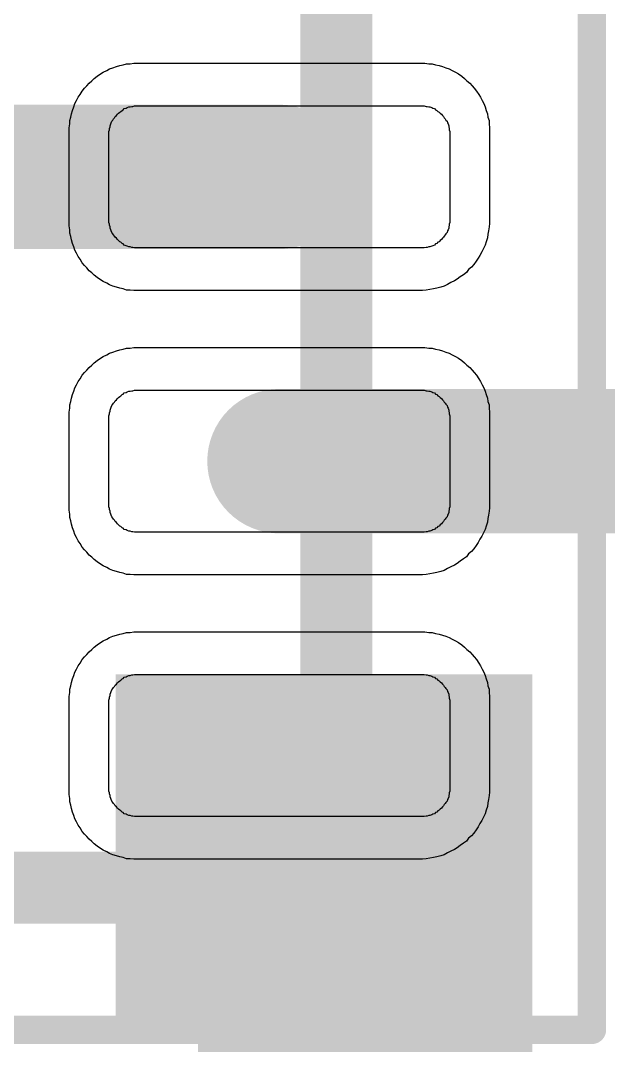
# Model space of a CAD drawing. Header units: inches. Extents: x -0.01 to 1.52, y -0.01 to 0.64.
# Drawn here: x 0.5618 to 0.6025, y 0.3129 to 0.3839 of the extents above; entities that cross this region are included whole.
import ezdxf

# ---------------------------------------------------------------- set-up
doc = ezdxf.new("R2010")
doc.units = ezdxf.units.IN
doc.header["$MEASUREMENT"] = 0
for name, color, linetype in [('Mechanical 13', 56, 'Continuous'), ('Mechanical 15', 56, 'Continuous'), ('Top Layer', 1, 'Continuous'), ('Top Paste', 8, 'Continuous'), ('Top Solder', 216, 'Continuous')]:
    doc.layers.add(name, color=color, linetype=linetype)

# ---------------------------------------------------------------- blocks, each defined once
blk = doc.blocks.new('IC_TPS63900DSKR_16')
at = {"layer": 'Top Layer'}
for points in [[(0.043307, 0.001969), (0.047244, 0.001969), (0.047244, -0.001969), (0.043307, -0.001969)], [(0.043307, -0.017716), (0.047244, -0.017716), (0.047244, -0.021653), (0.043307, -0.021653)], [(0.043307, -0.037402), (0.047244, -0.037402), (0.047244, -0.041339), (0.043307, -0.041339)]]:
    blk.add_hatch(color=1, dxfattribs=at).paths.add_polyline_path(points)
at = {"layer": 'Mechanical 13'}
for points in [[(0.049213, -0.049213, 0.005, 0.005, 0), (0.049213, 0.049213, 0.005, 0.005, 0)], [(-0.049213, -0.049213, 0.005, 0.005, 0), (0.049213, -0.049213, 0.005, 0.005, 0)]]:
    blk.add_lwpolyline(points, format="xyseb", dxfattribs=at)
blk.add_lwpolyline([(0.047963, -0.049213, 0.0025, 0.0025, 1), (0.050463, -0.049213, 0.0025, 0.0025, 1)], format="xyseb", close=True, dxfattribs=at)
blk.add_lwpolyline([(0.047963, -0.049213, 0.0025, 0.0025, 1), (0.050463, -0.049213, 0.0025, 0.0025, 1)], format="xyseb", close=True, dxfattribs=at)
at = {"layer": 'Mechanical 15'}
for points in [[(0.066929, -0.059055, 0.001969, 0.001969, 0), (0.066929, 0.059055, 0.001969, 0.001969, 0)], [(-0.066929, -0.059055, 0.001969, 0.001969, 0), (0.066929, -0.059055, 0.001969, 0.001969, 0)]]:
    blk.add_lwpolyline(points, format="xyseb", dxfattribs=at)
blk.add_lwpolyline([(0.066437, -0.059055, 0.000984, 0.000984, 1), (0.067421, -0.059055, 0.000984, 0.000984, 1)], format="xyseb", close=True, dxfattribs=at)
blk.add_lwpolyline([(0.066437, -0.059055, 0.000984, 0.000984, 1), (0.067421, -0.059055, 0.000984, 0.000984, 1)], format="xyseb", close=True, dxfattribs=at)
at = {"layer": 'Top Layer'}
for p, q in [((0.033976, 0.004252), (0.034055, 0.004331)), ((0.034055, 0.004331), (0.034134, 0.004409)), ((0.034134, 0.004409), (0.034213, 0.004488)), ((0.034213, 0.004488), (0.034291, 0.004528)), ((0.034291, 0.004528), (0.03437, 0.004606)), ((0.03437, 0.004606), (0.034449, 0.004646)), ((0.034449, 0.004646), (0.034528, 0.004724)), ((0.034528, 0.004724), (0.034646, 0.004764)), ((0.034646, 0.004764), (0.034724, 0.004803)), ((0.034724, 0.004803), (0.034842, 0.004842)), ((0.034842, 0.004842), (0.034921, 0.004842)), ((0.034921, 0.004842), (0.035039, 0.004882)), ((0.035039, 0.004882), (0.035118, 0.004882)), ((0.035118, 0.004882), (0.035236, 0.004921)), ((0.035236, 0.004921), (0.055315, 0.004921)), ((0.055315, 0.004921), (0.055433, 0.004882)), ((0.055433, 0.004882), (0.055512, 0.004882)), ((0.055512, 0.004882), (0.05563, 0.004842)), ((0.05563, 0.004842), (0.055709, 0.004842)), ((0.055709, 0.004842), (0.055827, 0.004803)), ((0.055827, 0.004803), (0.055905, 0.004764)), ((0.055905, 0.004764), (0.056024, 0.004724)), ((0.056024, 0.004724), (0.056102, 0.004646)), ((0.056102, 0.004646), (0.056181, 0.004606)), ((0.056181, 0.004606), (0.05626, 0.004528)), ((0.05626, 0.004528), (0.056339, 0.004488)), ((0.056339, 0.004488), (0.056417, 0.004409)), ((0.056417, 0.004409), (0.056496, 0.004331)), ((0.056496, 0.004331), (0.056575, 0.004252)), ((0.033543, 0.003543), (0.033583, 0.003661)), ((0.033583, 0.003661), (0.033622, 0.00374)), ((0.033622, 0.00374), (0.033661, 0.003858)), ((0.033661, 0.003858), (0.03374, 0.003937)), ((0.03374, 0.003937), (0.033779, 0.004016)), ((0.033779, 0.004016), (0.033858, 0.004095)), ((0.033858, 0.004095), (0.033898, 0.004173)), ((0.033898, 0.004173), (0.033976, 0.004252)), ((0.056575, 0.004252), (0.056654, 0.004173)), ((0.056654, 0.004173), (0.056693, 0.004095)), ((0.056693, 0.004095), (0.056772, 0.004016)), ((0.056772, 0.004016), (0.056811, 0.003937)), ((0.056811, 0.003937), (0.05689, 0.003858)), ((0.05689, 0.003858), (0.056929, 0.00374)), ((0.056929, 0.00374), (0.056968, 0.003661)), ((0.056968, 0.003661), (0.057008, 0.003543)), ((0.033465, 0.00315), (0.033504, 0.003268)), ((0.033465, 0.003071), (0.033465, 0.00315)), ((0.033465, 0.002953), (0.033465, 0.003071)), ((0.033465, -0.002953), (0.033465, 0.002953)), ((0.033504, 0.003347), (0.033543, 0.003465)), ((0.033504, 0.003268), (0.033504, 0.003347)), ((0.033543, 0.003465), (0.033543, 0.003543)), ((0.057008, 0.003543), (0.057008, 0.003465)), ((0.057008, 0.003465), (0.057047, 0.003347)), ((0.057047, 0.003347), (0.057047, 0.003268)), ((0.057047, 0.003268), (0.057087, 0.00315)), ((0.057087, 0.00315), (0.057087, 0.003071)), ((0.057087, 0.003071), (0.057087, 0.002953)), ((0.057087, 0.002953), (0.057087, -0.002953)), ((0.033465, -0.003071), (0.033465, -0.002953)), ((0.033465, -0.00315), (0.033465, -0.003071)), ((0.033504, -0.003268), (0.033465, -0.00315)), ((0.033504, -0.003347), (0.033504, -0.003268)), ((0.033543, -0.003465), (0.033504, -0.003347)), ((0.033543, -0.003543), (0.033543, -0.003465)), ((0.033583, -0.003661), (0.033543, -0.003543)), ((0.057008, -0.003543), (0.056968, -0.003661)), ((0.057047, -0.003347), (0.057008, -0.003465)), ((0.057008, -0.003465), (0.057008, -0.003543)), ((0.057087, -0.00315), (0.057047, -0.003268)), ((0.057047, -0.003268), (0.057047, -0.003347)), ((0.057087, -0.002953), (0.057087, -0.003071)), ((0.057087, -0.003071), (0.057087, -0.00315)), ((0.033622, -0.00374), (0.033583, -0.003661)), ((0.033661, -0.003858), (0.033622, -0.00374)), ((0.03374, -0.003937), (0.033661, -0.003858)), ((0.033779, -0.004016), (0.03374, -0.003937)), ((0.033858, -0.004095), (0.033779, -0.004016)), ((0.033898, -0.004173), (0.033858, -0.004095)), ((0.033976, -0.004252), (0.033898, -0.004173)), ((0.034055, -0.004331), (0.033976, -0.004252)), ((0.056575, -0.004252), (0.056496, -0.004331)), ((0.056654, -0.004173), (0.056575, -0.004252)), ((0.056693, -0.004095), (0.056654, -0.004173)), ((0.056772, -0.004016), (0.056693, -0.004095)), ((0.056811, -0.003937), (0.056772, -0.004016)), ((0.05689, -0.003858), (0.056811, -0.003937)), ((0.056929, -0.00374), (0.05689, -0.003858)), ((0.056968, -0.003661), (0.056929, -0.00374)), ((0.034134, -0.004409), (0.034055, -0.004331)), ((0.034213, -0.004488), (0.034134, -0.004409)), ((0.034291, -0.004528), (0.034213, -0.004488)), ((0.03437, -0.004606), (0.034291, -0.004528)), ((0.034449, -0.004646), (0.03437, -0.004606)), ((0.034528, -0.004724), (0.034449, -0.004646)), ((0.034646, -0.004764), (0.034528, -0.004724)), ((0.034724, -0.004803), (0.034646, -0.004764)), ((0.034842, -0.004842), (0.034724, -0.004803)), ((0.034921, -0.004842), (0.034842, -0.004842)), ((0.035039, -0.004882), (0.034921, -0.004842)), ((0.035118, -0.004882), (0.035039, -0.004882)), ((0.035236, -0.004921), (0.035118, -0.004882)), ((0.055315, -0.004921), (0.035236, -0.004921)), ((0.055433, -0.004882), (0.055315, -0.004921)), ((0.055512, -0.004882), (0.055433, -0.004882)), ((0.05563, -0.004842), (0.055512, -0.004882)), ((0.055709, -0.004842), (0.05563, -0.004842)), ((0.055827, -0.004803), (0.055709, -0.004842)), ((0.055905, -0.004764), (0.055827, -0.004803)), ((0.056024, -0.004724), (0.055905, -0.004764)), ((0.056102, -0.004646), (0.056024, -0.004724)), ((0.056181, -0.004606), (0.056102, -0.004646)), ((0.05626, -0.004528), (0.056181, -0.004606)), ((0.056339, -0.004488), (0.05626, -0.004528)), ((0.056417, -0.004409), (0.056339, -0.004488)), ((0.056496, -0.004331), (0.056417, -0.004409)), ((0.034646, -0.014921), (0.034724, -0.014882)), ((0.034724, -0.014882), (0.034842, -0.014842)), ((0.034842, -0.014842), (0.034921, -0.014842)), ((0.034921, -0.014842), (0.035039, -0.014803)), ((0.035039, -0.014803), (0.035118, -0.014803)), ((0.035118, -0.014803), (0.035236, -0.014764)), ((0.035236, -0.014764), (0.055315, -0.014764)), ((0.055315, -0.014764), (0.055433, -0.014803)), ((0.055433, -0.014803), (0.055512, -0.014803)), ((0.055512, -0.014803), (0.05563, -0.014842)), ((0.05563, -0.014842), (0.055709, -0.014842)), ((0.055709, -0.014842), (0.055827, -0.014882)), ((0.055827, -0.014882), (0.055905, -0.014921)), ((0.033779, -0.015669), (0.033858, -0.015591)), ((0.033858, -0.015591), (0.033898, -0.015512)), ((0.033898, -0.015512), (0.033976, -0.015433)), ((0.033976, -0.015433), (0.034055, -0.015354)), ((0.034055, -0.015354), (0.034134, -0.015276)), ((0.034134, -0.015276), (0.034213, -0.015197)), ((0.034213, -0.015197), (0.034291, -0.015158)), ((0.034291, -0.015158), (0.03437, -0.015079)), ((0.03437, -0.015079), (0.034449, -0.015039)), ((0.034449, -0.015039), (0.034528, -0.014961)), ((0.034528, -0.014961), (0.034646, -0.014921)), ((0.055905, -0.014921), (0.056024, -0.014961)), ((0.056024, -0.014961), (0.056102, -0.015039)), ((0.056102, -0.015039), (0.056181, -0.015079)), ((0.056181, -0.015079), (0.05626, -0.015158)), ((0.05626, -0.015158), (0.056339, -0.015197)), ((0.056339, -0.015197), (0.056417, -0.015276)), ((0.056417, -0.015276), (0.056496, -0.015354)), ((0.056496, -0.015354), (0.056575, -0.015433)), ((0.056575, -0.015433), (0.056654, -0.015512)), ((0.056654, -0.015512), (0.056693, -0.015591)), ((0.056693, -0.015591), (0.056772, -0.015669)), ((0.033504, -0.016339), (0.033543, -0.01622)), ((0.033543, -0.016142), (0.033583, -0.016024)), ((0.033543, -0.01622), (0.033543, -0.016142)), ((0.033583, -0.016024), (0.033622, -0.015945)), ((0.033622, -0.015945), (0.033661, -0.015827)), ((0.033661, -0.015827), (0.03374, -0.015748)), ((0.03374, -0.015748), (0.033779, -0.015669)), ((0.056772, -0.015669), (0.056811, -0.015748)), ((0.056811, -0.015748), (0.05689, -0.015827)), ((0.05689, -0.015827), (0.056929, -0.015945)), ((0.056929, -0.015945), (0.056968, -0.016024)), ((0.056968, -0.016024), (0.057008, -0.016142)), ((0.057008, -0.016142), (0.057008, -0.01622)), ((0.057008, -0.01622), (0.057047, -0.016339)), ((0.033465, -0.016535), (0.033504, -0.016417)), ((0.033465, -0.016614), (0.033465, -0.016535)), ((0.033465, -0.016732), (0.033465, -0.016614)), ((0.033465, -0.022638), (0.033465, -0.016732)), ((0.033504, -0.016417), (0.033504, -0.016339)), ((0.057047, -0.016339), (0.057047, -0.016417)), ((0.057047, -0.016417), (0.057087, -0.016535)), ((0.057087, -0.016535), (0.057087, -0.016614)), ((0.057087, -0.016614), (0.057087, -0.016732)), ((0.057087, -0.016732), (0.057087, -0.022638)), ((0.033465, -0.022756), (0.033465, -0.022638)), ((0.057087, -0.022638), (0.057087, -0.022756)), ((0.033465, -0.022835), (0.033465, -0.022756)), ((0.033504, -0.022953), (0.033465, -0.022835)), ((0.033504, -0.023031), (0.033504, -0.022953)), ((0.033543, -0.02315), (0.033504, -0.023031)), ((0.033543, -0.023228), (0.033543, -0.02315)), ((0.033583, -0.023346), (0.033543, -0.023228)), ((0.033622, -0.023425), (0.033583, -0.023346)), ((0.056968, -0.023346), (0.056929, -0.023425)), ((0.057008, -0.023228), (0.056968, -0.023346)), ((0.057047, -0.023031), (0.057008, -0.02315)), ((0.057008, -0.02315), (0.057008, -0.023228)), ((0.057087, -0.022835), (0.057047, -0.022953)), ((0.057047, -0.022953), (0.057047, -0.023031)), ((0.057087, -0.022756), (0.057087, -0.022835)), ((0.033661, -0.023543), (0.033622, -0.023425)), ((0.03374, -0.023622), (0.033661, -0.023543)), ((0.033779, -0.023701), (0.03374, -0.023622)), ((0.033858, -0.023779), (0.033779, -0.023701)), ((0.033898, -0.023858), (0.033858, -0.023779)), ((0.033976, -0.023937), (0.033898, -0.023858)), ((0.034055, -0.024016), (0.033976, -0.023937)), ((0.034134, -0.024095), (0.034055, -0.024016)), ((0.034213, -0.024173), (0.034134, -0.024095)), ((0.056417, -0.024095), (0.056339, -0.024173)), ((0.056496, -0.024016), (0.056417, -0.024095)), ((0.056575, -0.023937), (0.056496, -0.024016)), ((0.056654, -0.023858), (0.056575, -0.023937)), ((0.056693, -0.023779), (0.056654, -0.023858)), ((0.056772, -0.023701), (0.056693, -0.023779)), ((0.056811, -0.023622), (0.056772, -0.023701)), ((0.05689, -0.023543), (0.056811, -0.023622)), ((0.056929, -0.023425), (0.05689, -0.023543)), ((0.034291, -0.024213), (0.034213, -0.024173)), ((0.03437, -0.024291), (0.034291, -0.024213)), ((0.034449, -0.024331), (0.03437, -0.024291)), ((0.034528, -0.024409), (0.034449, -0.024331)), ((0.034646, -0.024449), (0.034528, -0.024409)), ((0.034724, -0.024488), (0.034646, -0.024449)), ((0.034842, -0.024528), (0.034724, -0.024488)), ((0.034921, -0.024528), (0.034842, -0.024528)), ((0.035039, -0.024567), (0.034921, -0.024528)), ((0.035118, -0.024567), (0.035039, -0.024567)), ((0.035236, -0.024606), (0.035118, -0.024567)), ((0.055315, -0.024606), (0.035236, -0.024606)), ((0.055433, -0.024567), (0.055315, -0.024606)), ((0.055512, -0.024567), (0.055433, -0.024567)), ((0.05563, -0.024528), (0.055512, -0.024567)), ((0.055709, -0.024528), (0.05563, -0.024528)), ((0.055827, -0.024488), (0.055709, -0.024528)), ((0.055905, -0.024449), (0.055827, -0.024488)), ((0.056024, -0.024409), (0.055905, -0.024449)), ((0.056102, -0.024331), (0.056024, -0.024409)), ((0.056181, -0.024291), (0.056102, -0.024331)), ((0.05626, -0.024213), (0.056181, -0.024291)), ((0.056339, -0.024173), (0.05626, -0.024213)), ((0.034291, -0.034842), (0.03437, -0.034764)), ((0.03437, -0.034764), (0.034449, -0.034724)), ((0.034449, -0.034724), (0.034528, -0.034646)), ((0.034528, -0.034646), (0.034646, -0.034606)), ((0.034646, -0.034606), (0.034724, -0.034567)), ((0.034724, -0.034567), (0.034842, -0.034528)), ((0.034842, -0.034528), (0.034921, -0.034528)), ((0.034921, -0.034528), (0.035039, -0.034488)), ((0.035039, -0.034488), (0.035118, -0.034488)), ((0.035118, -0.034488), (0.035236, -0.034449)), ((0.035236, -0.034449), (0.055315, -0.034449)), ((0.055315, -0.034449), (0.055433, -0.034488)), ((0.055433, -0.034488), (0.055512, -0.034488)), ((0.055512, -0.034488), (0.05563, -0.034528)), ((0.05563, -0.034528), (0.055709, -0.034528)), ((0.055709, -0.034528), (0.055827, -0.034567)), ((0.055827, -0.034567), (0.055905, -0.034606)), ((0.055905, -0.034606), (0.056024, -0.034646)), ((0.056024, -0.034646), (0.056102, -0.034724)), ((0.056102, -0.034724), (0.056181, -0.034764)), ((0.056181, -0.034764), (0.05626, -0.034842)), ((0.033661, -0.035512), (0.03374, -0.035433)), ((0.03374, -0.035433), (0.033779, -0.035354)), ((0.033779, -0.035354), (0.033858, -0.035276)), ((0.033858, -0.035276), (0.033898, -0.035197)), ((0.033898, -0.035197), (0.033976, -0.035118)), ((0.033976, -0.035118), (0.034055, -0.035039)), ((0.034055, -0.035039), (0.034134, -0.034961)), ((0.034134, -0.034961), (0.034213, -0.034882)), ((0.034213, -0.034882), (0.034291, -0.034842)), ((0.05626, -0.034842), (0.056339, -0.034882)), ((0.056339, -0.034882), (0.056417, -0.034961)), ((0.056417, -0.034961), (0.056496, -0.035039)), ((0.056496, -0.035039), (0.056575, -0.035118)), ((0.056575, -0.035118), (0.056654, -0.035197)), ((0.056654, -0.035197), (0.056693, -0.035276)), ((0.056693, -0.035276), (0.056772, -0.035354)), ((0.056772, -0.035354), (0.056811, -0.035433)), ((0.056811, -0.035433), (0.05689, -0.035512)), ((0.033465, -0.036221), (0.033504, -0.036102)), ((0.033504, -0.036024), (0.033543, -0.035905)), ((0.033504, -0.036102), (0.033504, -0.036024)), ((0.033543, -0.035827), (0.033583, -0.035709)), ((0.033543, -0.035905), (0.033543, -0.035827)), ((0.033583, -0.035709), (0.033622, -0.03563)), ((0.033622, -0.03563), (0.033661, -0.035512)), ((0.05689, -0.035512), (0.056929, -0.03563)), ((0.056929, -0.03563), (0.056968, -0.035709)), ((0.056968, -0.035709), (0.057008, -0.035827)), ((0.057008, -0.035827), (0.057008, -0.035905)), ((0.057008, -0.035905), (0.057047, -0.036024)), ((0.057047, -0.036024), (0.057047, -0.036102)), ((0.057047, -0.036102), (0.057087, -0.036221)), ((0.033465, -0.036299), (0.033465, -0.036221)), ((0.033465, -0.036417), (0.033465, -0.036299)), ((0.033465, -0.042323), (0.033465, -0.036417)), ((0.057087, -0.036221), (0.057087, -0.036299)), ((0.057087, -0.036299), (0.057087, -0.036417)), ((0.057087, -0.036417), (0.057087, -0.042323)), ((0.033465, -0.042441), (0.033465, -0.042323)), ((0.033465, -0.04252), (0.033465, -0.042441)), ((0.033504, -0.042638), (0.033465, -0.04252)), ((0.057087, -0.04252), (0.057047, -0.042638)), ((0.057087, -0.042323), (0.057087, -0.042441)), ((0.057087, -0.042441), (0.057087, -0.04252)), ((0.033504, -0.042716), (0.033504, -0.042638)), ((0.033543, -0.042835), (0.033504, -0.042716)), ((0.033543, -0.042913), (0.033543, -0.042835)), ((0.033583, -0.043032), (0.033543, -0.042913)), ((0.033622, -0.04311), (0.033583, -0.043032)), ((0.033661, -0.043228), (0.033622, -0.04311)), ((0.03374, -0.043307), (0.033661, -0.043228)), ((0.05689, -0.043228), (0.056811, -0.043307)), ((0.056929, -0.04311), (0.05689, -0.043228)), ((0.056968, -0.043032), (0.056929, -0.04311)), ((0.057008, -0.042913), (0.056968, -0.043032)), ((0.057047, -0.042716), (0.057008, -0.042835)), ((0.057008, -0.042835), (0.057008, -0.042913)), ((0.057047, -0.042638), (0.057047, -0.042716)), ((0.033779, -0.043386), (0.03374, -0.043307)), ((0.033858, -0.043465), (0.033779, -0.043386)), ((0.033898, -0.043543), (0.033858, -0.043465)), ((0.033976, -0.043622), (0.033898, -0.043543)), ((0.034055, -0.043701), (0.033976, -0.043622)), ((0.034134, -0.043779), (0.034055, -0.043701)), ((0.034213, -0.043858), (0.034134, -0.043779)), ((0.034291, -0.043898), (0.034213, -0.043858)), ((0.03437, -0.043976), (0.034291, -0.043898)), ((0.034449, -0.044016), (0.03437, -0.043976)), ((0.056181, -0.043976), (0.056102, -0.044016)), ((0.05626, -0.043898), (0.056181, -0.043976)), ((0.056339, -0.043858), (0.05626, -0.043898)), ((0.056417, -0.043779), (0.056339, -0.043858)), ((0.056496, -0.043701), (0.056417, -0.043779)), ((0.056575, -0.043622), (0.056496, -0.043701)), ((0.056654, -0.043543), (0.056575, -0.043622)), ((0.056693, -0.043465), (0.056654, -0.043543)), ((0.056772, -0.043386), (0.056693, -0.043465)), ((0.056811, -0.043307), (0.056772, -0.043386)), ((0.034528, -0.044095), (0.034449, -0.044016)), ((0.034646, -0.044134), (0.034528, -0.044095)), ((0.034724, -0.044173), (0.034646, -0.044134)), ((0.034842, -0.044213), (0.034724, -0.044173)), ((0.034921, -0.044213), (0.034842, -0.044213)), ((0.035039, -0.044252), (0.034921, -0.044213)), ((0.035118, -0.044252), (0.035039, -0.044252)), ((0.035236, -0.044291), (0.035118, -0.044252)), ((0.055315, -0.044291), (0.035236, -0.044291)), ((0.055433, -0.044252), (0.055315, -0.044291)), ((0.055512, -0.044252), (0.055433, -0.044252)), ((0.05563, -0.044213), (0.055512, -0.044252)), ((0.055709, -0.044213), (0.05563, -0.044213)), ((0.055827, -0.044173), (0.055709, -0.044213)), ((0.055905, -0.044134), (0.055827, -0.044173)), ((0.056024, -0.044095), (0.055905, -0.044134)), ((0.056102, -0.044016), (0.056024, -0.044095))]:
    blk.add_line(p, q, dxfattribs=at)
at = {"layer": 'Top Paste'}
for p, q in [((0.033976, 0.004252), (0.034055, 0.004331)), ((0.034055, 0.004331), (0.034134, 0.004409)), ((0.034134, 0.004409), (0.034213, 0.004488)), ((0.034213, 0.004488), (0.034291, 0.004528)), ((0.034291, 0.004528), (0.03437, 0.004606)), ((0.03437, 0.004606), (0.034449, 0.004646)), ((0.034449, 0.004646), (0.034528, 0.004724)), ((0.034528, 0.004724), (0.034646, 0.004764)), ((0.034646, 0.004764), (0.034724, 0.004803)), ((0.034724, 0.004803), (0.034842, 0.004842)), ((0.034842, 0.004842), (0.034921, 0.004842)), ((0.034921, 0.004842), (0.035039, 0.004882)), ((0.035039, 0.004882), (0.035118, 0.004882)), ((0.035118, 0.004882), (0.035236, 0.004921)), ((0.035236, 0.004921), (0.055315, 0.004921)), ((0.055315, 0.004921), (0.055433, 0.004882)), ((0.055433, 0.004882), (0.055512, 0.004882)), ((0.055512, 0.004882), (0.05563, 0.004842)), ((0.05563, 0.004842), (0.055709, 0.004842)), ((0.055709, 0.004842), (0.055827, 0.004803)), ((0.055827, 0.004803), (0.055905, 0.004764)), ((0.055905, 0.004764), (0.056024, 0.004724)), ((0.056024, 0.004724), (0.056102, 0.004646)), ((0.056102, 0.004646), (0.056181, 0.004606)), ((0.056181, 0.004606), (0.05626, 0.004528)), ((0.05626, 0.004528), (0.056339, 0.004488)), ((0.056339, 0.004488), (0.056417, 0.004409)), ((0.056417, 0.004409), (0.056496, 0.004331)), ((0.056496, 0.004331), (0.056575, 0.004252)), ((0.033543, 0.003543), (0.033583, 0.003661)), ((0.033583, 0.003661), (0.033622, 0.00374)), ((0.033622, 0.00374), (0.033661, 0.003858)), ((0.033661, 0.003858), (0.03374, 0.003937)), ((0.03374, 0.003937), (0.033779, 0.004016)), ((0.033779, 0.004016), (0.033858, 0.004095)), ((0.033858, 0.004095), (0.033898, 0.004173)), ((0.033898, 0.004173), (0.033976, 0.004252)), ((0.056575, 0.004252), (0.056654, 0.004173)), ((0.056654, 0.004173), (0.056693, 0.004095)), ((0.056693, 0.004095), (0.056772, 0.004016)), ((0.056772, 0.004016), (0.056811, 0.003937)), ((0.056811, 0.003937), (0.05689, 0.003858)), ((0.05689, 0.003858), (0.056929, 0.00374)), ((0.056929, 0.00374), (0.056968, 0.003661)), ((0.056968, 0.003661), (0.057008, 0.003543)), ((0.033465, 0.00315), (0.033504, 0.003268)), ((0.033465, 0.003071), (0.033465, 0.00315)), ((0.033465, 0.002953), (0.033465, 0.003071)), ((0.033465, -0.002953), (0.033465, 0.002953)), ((0.033504, 0.003347), (0.033543, 0.003465)), ((0.033504, 0.003268), (0.033504, 0.003347)), ((0.033543, 0.003465), (0.033543, 0.003543)), ((0.057008, 0.003543), (0.057008, 0.003465)), ((0.057008, 0.003465), (0.057047, 0.003347)), ((0.057047, 0.003347), (0.057047, 0.003268)), ((0.057047, 0.003268), (0.057087, 0.00315)), ((0.057087, 0.00315), (0.057087, 0.003071)), ((0.057087, 0.003071), (0.057087, 0.002953)), ((0.057087, 0.002953), (0.057087, -0.002953)), ((0.033465, -0.003071), (0.033465, -0.002953)), ((0.033465, -0.00315), (0.033465, -0.003071)), ((0.033504, -0.003268), (0.033465, -0.00315)), ((0.033504, -0.003347), (0.033504, -0.003268)), ((0.033543, -0.003465), (0.033504, -0.003347)), ((0.033543, -0.003543), (0.033543, -0.003465)), ((0.033583, -0.003661), (0.033543, -0.003543)), ((0.057008, -0.003543), (0.056968, -0.003661)), ((0.057047, -0.003347), (0.057008, -0.003465)), ((0.057008, -0.003465), (0.057008, -0.003543)), ((0.057087, -0.00315), (0.057047, -0.003268)), ((0.057047, -0.003268), (0.057047, -0.003347)), ((0.057087, -0.002953), (0.057087, -0.003071)), ((0.057087, -0.003071), (0.057087, -0.00315)), ((0.033622, -0.00374), (0.033583, -0.003661)), ((0.033661, -0.003858), (0.033622, -0.00374)), ((0.03374, -0.003937), (0.033661, -0.003858)), ((0.033779, -0.004016), (0.03374, -0.003937)), ((0.033858, -0.004095), (0.033779, -0.004016)), ((0.033898, -0.004173), (0.033858, -0.004095)), ((0.033976, -0.004252), (0.033898, -0.004173)), ((0.034055, -0.004331), (0.033976, -0.004252)), ((0.056575, -0.004252), (0.056496, -0.004331)), ((0.056654, -0.004173), (0.056575, -0.004252)), ((0.056693, -0.004095), (0.056654, -0.004173)), ((0.056772, -0.004016), (0.056693, -0.004095)), ((0.056811, -0.003937), (0.056772, -0.004016)), ((0.05689, -0.003858), (0.056811, -0.003937)), ((0.056929, -0.00374), (0.05689, -0.003858)), ((0.056968, -0.003661), (0.056929, -0.00374)), ((0.034134, -0.004409), (0.034055, -0.004331)), ((0.034213, -0.004488), (0.034134, -0.004409)), ((0.034291, -0.004528), (0.034213, -0.004488)), ((0.03437, -0.004606), (0.034291, -0.004528)), ((0.034449, -0.004646), (0.03437, -0.004606)), ((0.034528, -0.004724), (0.034449, -0.004646)), ((0.034646, -0.004764), (0.034528, -0.004724)), ((0.034724, -0.004803), (0.034646, -0.004764)), ((0.034842, -0.004842), (0.034724, -0.004803)), ((0.034921, -0.004842), (0.034842, -0.004842)), ((0.035039, -0.004882), (0.034921, -0.004842)), ((0.035118, -0.004882), (0.035039, -0.004882)), ((0.035236, -0.004921), (0.035118, -0.004882)), ((0.055315, -0.004921), (0.035236, -0.004921)), ((0.055433, -0.004882), (0.055315, -0.004921)), ((0.055512, -0.004882), (0.055433, -0.004882)), ((0.05563, -0.004842), (0.055512, -0.004882)), ((0.055709, -0.004842), (0.05563, -0.004842)), ((0.055827, -0.004803), (0.055709, -0.004842)), ((0.055905, -0.004764), (0.055827, -0.004803)), ((0.056024, -0.004724), (0.055905, -0.004764)), ((0.056102, -0.004646), (0.056024, -0.004724)), ((0.056181, -0.004606), (0.056102, -0.004646)), ((0.05626, -0.004528), (0.056181, -0.004606)), ((0.056339, -0.004488), (0.05626, -0.004528)), ((0.056417, -0.004409), (0.056339, -0.004488)), ((0.056496, -0.004331), (0.056417, -0.004409)), ((0.034646, -0.014921), (0.034724, -0.014882)), ((0.034724, -0.014882), (0.034842, -0.014842)), ((0.034842, -0.014842), (0.034921, -0.014842)), ((0.034921, -0.014842), (0.035039, -0.014803)), ((0.035039, -0.014803), (0.035118, -0.014803)), ((0.035118, -0.014803), (0.035236, -0.014764)), ((0.035236, -0.014764), (0.055315, -0.014764)), ((0.055315, -0.014764), (0.055433, -0.014803)), ((0.055433, -0.014803), (0.055512, -0.014803)), ((0.055512, -0.014803), (0.05563, -0.014842)), ((0.05563, -0.014842), (0.055709, -0.014842)), ((0.055709, -0.014842), (0.055827, -0.014882)), ((0.055827, -0.014882), (0.055905, -0.014921)), ((0.033779, -0.015669), (0.033858, -0.015591)), ((0.033858, -0.015591), (0.033898, -0.015512)), ((0.033898, -0.015512), (0.033976, -0.015433)), ((0.033976, -0.015433), (0.034055, -0.015354)), ((0.034055, -0.015354), (0.034134, -0.015276)), ((0.034134, -0.015276), (0.034213, -0.015197)), ((0.034213, -0.015197), (0.034291, -0.015158)), ((0.034291, -0.015158), (0.03437, -0.015079)), ((0.03437, -0.015079), (0.034449, -0.015039)), ((0.034449, -0.015039), (0.034528, -0.014961)), ((0.034528, -0.014961), (0.034646, -0.014921)), ((0.055905, -0.014921), (0.056024, -0.014961)), ((0.056024, -0.014961), (0.056102, -0.015039)), ((0.056102, -0.015039), (0.056181, -0.015079)), ((0.056181, -0.015079), (0.05626, -0.015158)), ((0.05626, -0.015158), (0.056339, -0.015197)), ((0.056339, -0.015197), (0.056417, -0.015276)), ((0.056417, -0.015276), (0.056496, -0.015354)), ((0.056496, -0.015354), (0.056575, -0.015433)), ((0.056575, -0.015433), (0.056654, -0.015512)), ((0.056654, -0.015512), (0.056693, -0.015591)), ((0.056693, -0.015591), (0.056772, -0.015669)), ((0.033504, -0.016339), (0.033543, -0.01622)), ((0.033543, -0.016142), (0.033583, -0.016024)), ((0.033543, -0.01622), (0.033543, -0.016142)), ((0.033583, -0.016024), (0.033622, -0.015945)), ((0.033622, -0.015945), (0.033661, -0.015827)), ((0.033661, -0.015827), (0.03374, -0.015748)), ((0.03374, -0.015748), (0.033779, -0.015669)), ((0.056772, -0.015669), (0.056811, -0.015748)), ((0.056811, -0.015748), (0.05689, -0.015827)), ((0.05689, -0.015827), (0.056929, -0.015945)), ((0.056929, -0.015945), (0.056968, -0.016024)), ((0.056968, -0.016024), (0.057008, -0.016142)), ((0.057008, -0.016142), (0.057008, -0.01622)), ((0.057008, -0.01622), (0.057047, -0.016339)), ((0.033465, -0.016535), (0.033504, -0.016417)), ((0.033465, -0.016614), (0.033465, -0.016535)), ((0.033465, -0.016732), (0.033465, -0.016614)), ((0.033465, -0.022638), (0.033465, -0.016732)), ((0.033504, -0.016417), (0.033504, -0.016339)), ((0.057047, -0.016339), (0.057047, -0.016417)), ((0.057047, -0.016417), (0.057087, -0.016535)), ((0.057087, -0.016535), (0.057087, -0.016614)), ((0.057087, -0.016614), (0.057087, -0.016732)), ((0.057087, -0.016732), (0.057087, -0.022638)), ((0.033465, -0.022756), (0.033465, -0.022638)), ((0.057087, -0.022638), (0.057087, -0.022756)), ((0.033465, -0.022835), (0.033465, -0.022756)), ((0.033504, -0.022953), (0.033465, -0.022835)), ((0.033504, -0.023031), (0.033504, -0.022953)), ((0.033543, -0.02315), (0.033504, -0.023031)), ((0.033543, -0.023228), (0.033543, -0.02315)), ((0.033583, -0.023346), (0.033543, -0.023228)), ((0.033622, -0.023425), (0.033583, -0.023346)), ((0.056968, -0.023346), (0.056929, -0.023425)), ((0.057008, -0.023228), (0.056968, -0.023346)), ((0.057047, -0.023031), (0.057008, -0.02315)), ((0.057008, -0.02315), (0.057008, -0.023228)), ((0.057087, -0.022835), (0.057047, -0.022953)), ((0.057047, -0.022953), (0.057047, -0.023031)), ((0.057087, -0.022756), (0.057087, -0.022835)), ((0.033661, -0.023543), (0.033622, -0.023425)), ((0.03374, -0.023622), (0.033661, -0.023543)), ((0.033779, -0.023701), (0.03374, -0.023622)), ((0.033858, -0.023779), (0.033779, -0.023701)), ((0.033898, -0.023858), (0.033858, -0.023779)), ((0.033976, -0.023937), (0.033898, -0.023858)), ((0.034055, -0.024016), (0.033976, -0.023937)), ((0.034134, -0.024095), (0.034055, -0.024016)), ((0.034213, -0.024173), (0.034134, -0.024095)), ((0.056417, -0.024095), (0.056339, -0.024173)), ((0.056496, -0.024016), (0.056417, -0.024095)), ((0.056575, -0.023937), (0.056496, -0.024016)), ((0.056654, -0.023858), (0.056575, -0.023937)), ((0.056693, -0.023779), (0.056654, -0.023858)), ((0.056772, -0.023701), (0.056693, -0.023779)), ((0.056811, -0.023622), (0.056772, -0.023701)), ((0.05689, -0.023543), (0.056811, -0.023622)), ((0.056929, -0.023425), (0.05689, -0.023543)), ((0.034291, -0.024213), (0.034213, -0.024173)), ((0.03437, -0.024291), (0.034291, -0.024213)), ((0.034449, -0.024331), (0.03437, -0.024291)), ((0.034528, -0.024409), (0.034449, -0.024331)), ((0.034646, -0.024449), (0.034528, -0.024409)), ((0.034724, -0.024488), (0.034646, -0.024449)), ((0.034842, -0.024528), (0.034724, -0.024488)), ((0.034921, -0.024528), (0.034842, -0.024528)), ((0.035039, -0.024567), (0.034921, -0.024528)), ((0.035118, -0.024567), (0.035039, -0.024567)), ((0.035236, -0.024606), (0.035118, -0.024567)), ((0.055315, -0.024606), (0.035236, -0.024606)), ((0.055433, -0.024567), (0.055315, -0.024606)), ((0.055512, -0.024567), (0.055433, -0.024567)), ((0.05563, -0.024528), (0.055512, -0.024567)), ((0.055709, -0.024528), (0.05563, -0.024528)), ((0.055827, -0.024488), (0.055709, -0.024528)), ((0.055905, -0.024449), (0.055827, -0.024488)), ((0.056024, -0.024409), (0.055905, -0.024449)), ((0.056102, -0.024331), (0.056024, -0.024409)), ((0.056181, -0.024291), (0.056102, -0.024331)), ((0.05626, -0.024213), (0.056181, -0.024291)), ((0.056339, -0.024173), (0.05626, -0.024213)), ((0.034291, -0.034842), (0.03437, -0.034764)), ((0.03437, -0.034764), (0.034449, -0.034724)), ((0.034449, -0.034724), (0.034528, -0.034646)), ((0.034528, -0.034646), (0.034646, -0.034606)), ((0.034646, -0.034606), (0.034724, -0.034567)), ((0.034724, -0.034567), (0.034842, -0.034528)), ((0.034842, -0.034528), (0.034921, -0.034528)), ((0.034921, -0.034528), (0.035039, -0.034488)), ((0.035039, -0.034488), (0.035118, -0.034488)), ((0.035118, -0.034488), (0.035236, -0.034449)), ((0.035236, -0.034449), (0.055315, -0.034449)), ((0.055315, -0.034449), (0.055433, -0.034488)), ((0.055433, -0.034488), (0.055512, -0.034488)), ((0.055512, -0.034488), (0.05563, -0.034528)), ((0.05563, -0.034528), (0.055709, -0.034528)), ((0.055709, -0.034528), (0.055827, -0.034567)), ((0.055827, -0.034567), (0.055905, -0.034606)), ((0.055905, -0.034606), (0.056024, -0.034646)), ((0.056024, -0.034646), (0.056102, -0.034724)), ((0.056102, -0.034724), (0.056181, -0.034764)), ((0.056181, -0.034764), (0.05626, -0.034842)), ((0.033661, -0.035512), (0.03374, -0.035433)), ((0.03374, -0.035433), (0.033779, -0.035354)), ((0.033779, -0.035354), (0.033858, -0.035276)), ((0.033858, -0.035276), (0.033898, -0.035197)), ((0.033898, -0.035197), (0.033976, -0.035118)), ((0.033976, -0.035118), (0.034055, -0.035039)), ((0.034055, -0.035039), (0.034134, -0.034961)), ((0.034134, -0.034961), (0.034213, -0.034882)), ((0.034213, -0.034882), (0.034291, -0.034842)), ((0.05626, -0.034842), (0.056339, -0.034882)), ((0.056339, -0.034882), (0.056417, -0.034961)), ((0.056417, -0.034961), (0.056496, -0.035039)), ((0.056496, -0.035039), (0.056575, -0.035118)), ((0.056575, -0.035118), (0.056654, -0.035197)), ((0.056654, -0.035197), (0.056693, -0.035276)), ((0.056693, -0.035276), (0.056772, -0.035354)), ((0.056772, -0.035354), (0.056811, -0.035433)), ((0.056811, -0.035433), (0.05689, -0.035512)), ((0.033465, -0.036221), (0.033504, -0.036102)), ((0.033504, -0.036024), (0.033543, -0.035905)), ((0.033504, -0.036102), (0.033504, -0.036024)), ((0.033543, -0.035827), (0.033583, -0.035709)), ((0.033543, -0.035905), (0.033543, -0.035827)), ((0.033583, -0.035709), (0.033622, -0.03563)), ((0.033622, -0.03563), (0.033661, -0.035512)), ((0.05689, -0.035512), (0.056929, -0.03563)), ((0.056929, -0.03563), (0.056968, -0.035709)), ((0.056968, -0.035709), (0.057008, -0.035827)), ((0.057008, -0.035827), (0.057008, -0.035905)), ((0.057008, -0.035905), (0.057047, -0.036024)), ((0.057047, -0.036024), (0.057047, -0.036102)), ((0.057047, -0.036102), (0.057087, -0.036221)), ((0.033465, -0.036299), (0.033465, -0.036221)), ((0.033465, -0.036417), (0.033465, -0.036299)), ((0.033465, -0.042323), (0.033465, -0.036417)), ((0.057087, -0.036221), (0.057087, -0.036299)), ((0.057087, -0.036299), (0.057087, -0.036417)), ((0.057087, -0.036417), (0.057087, -0.042323)), ((0.033465, -0.042441), (0.033465, -0.042323)), ((0.033465, -0.04252), (0.033465, -0.042441)), ((0.033504, -0.042638), (0.033465, -0.04252)), ((0.057087, -0.04252), (0.057047, -0.042638)), ((0.057087, -0.042323), (0.057087, -0.042441)), ((0.057087, -0.042441), (0.057087, -0.04252)), ((0.033504, -0.042716), (0.033504, -0.042638)), ((0.033543, -0.042835), (0.033504, -0.042716)), ((0.033543, -0.042913), (0.033543, -0.042835)), ((0.033583, -0.043032), (0.033543, -0.042913)), ((0.033622, -0.04311), (0.033583, -0.043032)), ((0.033661, -0.043228), (0.033622, -0.04311)), ((0.03374, -0.043307), (0.033661, -0.043228)), ((0.05689, -0.043228), (0.056811, -0.043307)), ((0.056929, -0.04311), (0.05689, -0.043228)), ((0.056968, -0.043032), (0.056929, -0.04311)), ((0.057008, -0.042913), (0.056968, -0.043032)), ((0.057047, -0.042716), (0.057008, -0.042835)), ((0.057008, -0.042835), (0.057008, -0.042913)), ((0.057047, -0.042638), (0.057047, -0.042716)), ((0.033779, -0.043386), (0.03374, -0.043307)), ((0.033858, -0.043465), (0.033779, -0.043386)), ((0.033898, -0.043543), (0.033858, -0.043465)), ((0.033976, -0.043622), (0.033898, -0.043543)), ((0.034055, -0.043701), (0.033976, -0.043622)), ((0.034134, -0.043779), (0.034055, -0.043701)), ((0.034213, -0.043858), (0.034134, -0.043779)), ((0.034291, -0.043898), (0.034213, -0.043858)), ((0.03437, -0.043976), (0.034291, -0.043898)), ((0.034449, -0.044016), (0.03437, -0.043976)), ((0.056181, -0.043976), (0.056102, -0.044016)), ((0.05626, -0.043898), (0.056181, -0.043976)), ((0.056339, -0.043858), (0.05626, -0.043898)), ((0.056417, -0.043779), (0.056339, -0.043858)), ((0.056496, -0.043701), (0.056417, -0.043779)), ((0.056575, -0.043622), (0.056496, -0.043701)), ((0.056654, -0.043543), (0.056575, -0.043622)), ((0.056693, -0.043465), (0.056654, -0.043543)), ((0.056772, -0.043386), (0.056693, -0.043465)), ((0.056811, -0.043307), (0.056772, -0.043386)), ((0.034528, -0.044095), (0.034449, -0.044016)), ((0.034646, -0.044134), (0.034528, -0.044095)), ((0.034724, -0.044173), (0.034646, -0.044134)), ((0.034842, -0.044213), (0.034724, -0.044173)), ((0.034921, -0.044213), (0.034842, -0.044213)), ((0.035039, -0.044252), (0.034921, -0.044213)), ((0.035118, -0.044252), (0.035039, -0.044252)), ((0.035236, -0.044291), (0.035118, -0.044252)), ((0.055315, -0.044291), (0.035236, -0.044291)), ((0.055433, -0.044252), (0.055315, -0.044291)), ((0.055512, -0.044252), (0.055433, -0.044252)), ((0.05563, -0.044213), (0.055512, -0.044252)), ((0.055709, -0.044213), (0.05563, -0.044213)), ((0.055827, -0.044173), (0.055709, -0.044213)), ((0.055905, -0.044134), (0.055827, -0.044173)), ((0.056024, -0.044095), (0.055905, -0.044134)), ((0.056102, -0.044016), (0.056024, -0.044095))]:
    blk.add_line(p, q, dxfattribs=at)
at = {"layer": 'Top Solder'}
for p, q in [((0.034449, 0.007756), (0.034685, 0.007835)), ((0.034685, 0.007835), (0.034921, 0.007835)), ((0.034921, 0.007835), (0.035197, 0.007874)), ((0.035197, 0.007874), (0.055354, 0.007874)), ((0.055354, 0.007874), (0.05563, 0.007835)), ((0.05563, 0.007835), (0.055866, 0.007835)), ((0.055866, 0.007835), (0.056102, 0.007756)), ((0.032638, 0.006968), (0.032874, 0.007126)), ((0.032874, 0.007126), (0.033071, 0.007244)), ((0.033071, 0.007244), (0.033307, 0.007362)), ((0.033307, 0.007362), (0.033504, 0.00748)), ((0.033504, 0.00748), (0.03374, 0.007559)), ((0.03374, 0.007559), (0.033976, 0.007638)), ((0.033976, 0.007638), (0.034213, 0.007717)), ((0.034213, 0.007717), (0.034449, 0.007756)), ((0.056102, 0.007756), (0.056339, 0.007717)), ((0.056339, 0.007717), (0.056575, 0.007638)), ((0.056575, 0.007638), (0.056811, 0.007559)), ((0.056811, 0.007559), (0.057047, 0.00748)), ((0.057047, 0.00748), (0.057244, 0.007362)), ((0.057244, 0.007362), (0.05748, 0.007244)), ((0.05748, 0.007244), (0.057677, 0.007126)), ((0.057677, 0.007126), (0.057913, 0.006968)), ((0.031929, 0.006299), (0.032087, 0.006496)), ((0.032087, 0.006496), (0.032283, 0.006653)), ((0.032283, 0.006653), (0.032441, 0.006811)), ((0.032441, 0.006811), (0.032638, 0.006968)), ((0.057913, 0.006968), (0.05811, 0.006811)), ((0.05811, 0.006811), (0.058268, 0.006653)), ((0.058268, 0.006653), (0.058465, 0.006496)), ((0.058465, 0.006496), (0.058622, 0.006299)), ((0.031339, 0.005512), (0.031457, 0.005709)), ((0.031457, 0.005709), (0.031614, 0.005945)), ((0.031614, 0.005945), (0.031772, 0.006142)), ((0.031772, 0.006142), (0.031929, 0.006299)), ((0.058622, 0.006299), (0.058779, 0.006142)), ((0.058779, 0.006142), (0.058937, 0.005945)), ((0.058937, 0.005945), (0.059095, 0.005709)), ((0.059095, 0.005709), (0.059213, 0.005512)), ((0.031024, 0.004842), (0.031102, 0.005079)), ((0.031102, 0.005079), (0.031221, 0.005276)), ((0.031221, 0.005276), (0.031339, 0.005512)), ((0.059213, 0.005512), (0.059331, 0.005276)), ((0.059331, 0.005276), (0.059449, 0.005079)), ((0.059449, 0.005079), (0.059528, 0.004842)), ((0.030827, 0.004134), (0.030866, 0.00437)), ((0.030866, 0.00437), (0.030945, 0.004606)), ((0.030945, 0.004606), (0.031024, 0.004842)), ((0.059528, 0.004842), (0.059606, 0.004606)), ((0.059606, 0.004606), (0.059685, 0.00437)), ((0.059685, 0.00437), (0.059724, 0.004134)), ((0.030709, 0.003386), (0.030748, 0.003661)), ((0.030748, 0.003898), (0.030827, 0.004134)), ((0.030748, 0.003661), (0.030748, 0.003898)), ((0.059724, 0.004134), (0.059803, 0.003898)), ((0.059803, 0.003898), (0.059803, 0.003661)), ((0.059803, 0.003661), (0.059842, 0.003386)), ((0.030709, 0.00315), (0.030709, 0.003386)), ((0.030709, 0.002953), (0.030709, 0.00315)), ((0.030709, -0.00315), (0.030709, 0.002953)), ((0.059842, 0.003386), (0.059842, 0.00315)), ((0.059842, 0.00315), (0.059842, -0.002953)), ((0.030709, -0.003386), (0.030709, -0.00315)), ((0.030748, -0.003661), (0.030709, -0.003386)), ((0.059803, -0.003465), (0.059764, -0.00374)), ((0.059842, -0.003228), (0.059803, -0.003465)), ((0.059842, -0.002953), (0.059842, -0.003228)), ((0.030748, -0.003898), (0.030748, -0.003661)), ((0.030827, -0.004134), (0.030748, -0.003898)), ((0.030866, -0.00437), (0.030827, -0.004134)), ((0.059685, -0.004213), (0.059606, -0.004488)), ((0.059724, -0.003976), (0.059685, -0.004213)), ((0.059764, -0.00374), (0.059724, -0.003976)), ((0.030945, -0.004606), (0.030866, -0.00437)), ((0.031024, -0.004842), (0.030945, -0.004606)), ((0.031102, -0.005079), (0.031024, -0.004842)), ((0.059409, -0.004961), (0.059291, -0.005197)), ((0.059528, -0.004724), (0.059409, -0.004961)), ((0.059606, -0.004488), (0.059528, -0.004724)), ((0.031221, -0.005276), (0.031102, -0.005079)), ((0.031339, -0.005512), (0.031221, -0.005276)), ((0.031457, -0.005709), (0.031339, -0.005512)), ((0.059055, -0.00563), (0.058898, -0.005827)), ((0.059173, -0.005433), (0.059055, -0.00563)), ((0.059291, -0.005197), (0.059173, -0.005433)), ((0.031614, -0.005945), (0.031457, -0.005709)), ((0.031772, -0.006142), (0.031614, -0.005945)), ((0.031929, -0.006299), (0.031772, -0.006142)), ((0.032087, -0.006496), (0.031929, -0.006299)), ((0.058583, -0.00626), (0.058386, -0.006417)), ((0.05874, -0.006063), (0.058583, -0.00626)), ((0.058898, -0.005827), (0.05874, -0.006063)), ((0.032283, -0.006653), (0.032087, -0.006496)), ((0.032441, -0.006811), (0.032283, -0.006653)), ((0.032638, -0.006968), (0.032441, -0.006811)), ((0.032874, -0.007126), (0.032638, -0.006968)), ((0.057598, -0.007087), (0.057402, -0.007205)), ((0.057795, -0.006929), (0.057598, -0.007087)), ((0.058031, -0.006772), (0.057795, -0.006929)), ((0.058228, -0.006614), (0.058031, -0.006772)), ((0.058386, -0.006417), (0.058228, -0.006614)), ((0.033071, -0.007244), (0.032874, -0.007126)), ((0.033307, -0.007362), (0.033071, -0.007244)), ((0.033504, -0.00748), (0.033307, -0.007362)), ((0.03374, -0.007559), (0.033504, -0.00748)), ((0.033976, -0.007638), (0.03374, -0.007559)), ((0.034213, -0.007717), (0.033976, -0.007638)), ((0.034449, -0.007756), (0.034213, -0.007717)), ((0.034685, -0.007835), (0.034449, -0.007756)), ((0.055709, -0.007795), (0.055433, -0.007835)), ((0.055945, -0.007756), (0.055709, -0.007795)), ((0.056181, -0.007717), (0.055945, -0.007756)), ((0.056457, -0.007638), (0.056181, -0.007717)), ((0.056693, -0.007559), (0.056457, -0.007638)), ((0.056929, -0.007441), (0.056693, -0.007559)), ((0.057165, -0.007323), (0.056929, -0.007441)), ((0.057402, -0.007205), (0.057165, -0.007323)), ((0.034921, -0.007835), (0.034685, -0.007835)), ((0.035197, -0.007874), (0.034921, -0.007835)), ((0.055197, -0.007874), (0.035197, -0.007874)), ((0.055433, -0.007835), (0.055197, -0.007874)), ((0.03374, -0.012126), (0.033976, -0.012047)), ((0.033976, -0.012047), (0.034213, -0.011968)), ((0.034213, -0.011968), (0.034449, -0.011929)), ((0.034449, -0.011929), (0.034685, -0.01185)), ((0.034685, -0.01185), (0.034921, -0.01185)), ((0.034921, -0.01185), (0.035197, -0.011811)), ((0.035197, -0.011811), (0.055354, -0.011811)), ((0.055354, -0.011811), (0.05563, -0.01185)), ((0.05563, -0.01185), (0.055866, -0.01185)), ((0.055866, -0.01185), (0.056102, -0.011929)), ((0.056102, -0.011929), (0.056339, -0.011968)), ((0.056339, -0.011968), (0.056575, -0.012047)), ((0.056575, -0.012047), (0.056811, -0.012126)), ((0.032441, -0.012874), (0.032638, -0.012717)), ((0.032638, -0.012717), (0.032874, -0.012559)), ((0.032874, -0.012559), (0.033071, -0.012441)), ((0.033071, -0.012441), (0.033307, -0.012323)), ((0.033307, -0.012323), (0.033504, -0.012205)), ((0.033504, -0.012205), (0.03374, -0.012126)), ((0.056811, -0.012126), (0.057047, -0.012205)), ((0.057047, -0.012205), (0.057244, -0.012323)), ((0.057244, -0.012323), (0.05748, -0.012441)), ((0.05748, -0.012441), (0.057677, -0.012559)), ((0.057677, -0.012559), (0.057913, -0.012717)), ((0.057913, -0.012717), (0.05811, -0.012874)), ((0.031772, -0.013543), (0.031929, -0.013386)), ((0.031929, -0.013386), (0.032087, -0.013189)), ((0.032087, -0.013189), (0.032283, -0.013031)), ((0.032283, -0.013031), (0.032441, -0.012874)), ((0.05811, -0.012874), (0.058268, -0.013031)), ((0.058268, -0.013031), (0.058465, -0.013189)), ((0.058465, -0.013189), (0.058622, -0.013386)), ((0.058622, -0.013386), (0.058779, -0.013543)), ((0.031221, -0.014409), (0.031339, -0.014173)), ((0.031339, -0.014173), (0.031457, -0.013976)), ((0.031457, -0.013976), (0.031614, -0.01374)), ((0.031614, -0.01374), (0.031772, -0.013543)), ((0.058779, -0.013543), (0.058937, -0.01374)), ((0.058937, -0.01374), (0.059095, -0.013976)), ((0.059095, -0.013976), (0.059213, -0.014173)), ((0.059213, -0.014173), (0.059331, -0.014409)), ((0.030945, -0.015079), (0.031024, -0.014842)), ((0.031024, -0.014842), (0.031102, -0.014606)), ((0.031102, -0.014606), (0.031221, -0.014409)), ((0.059331, -0.014409), (0.059449, -0.014606)), ((0.059449, -0.014606), (0.059528, -0.014842)), ((0.059528, -0.014842), (0.059606, -0.015079)), ((0.030748, -0.015787), (0.030827, -0.015551)), ((0.030827, -0.015551), (0.030866, -0.015315)), ((0.030866, -0.015315), (0.030945, -0.015079)), ((0.059606, -0.015079), (0.059685, -0.015315)), ((0.059685, -0.015315), (0.059724, -0.015551)), ((0.059724, -0.015551), (0.059803, -0.015787)), ((0.030709, -0.016299), (0.030748, -0.016024)), ((0.030709, -0.016535), (0.030709, -0.016299)), ((0.030748, -0.016024), (0.030748, -0.015787)), ((0.059803, -0.015787), (0.059803, -0.016024)), ((0.059803, -0.016024), (0.059842, -0.016299)), ((0.059842, -0.016299), (0.059842, -0.016535)), ((0.030709, -0.016732), (0.030709, -0.016535)), ((0.030709, -0.022835), (0.030709, -0.016732)), ((0.059842, -0.016535), (0.059842, -0.022638)), ((0.059842, -0.022638), (0.059842, -0.022913)), ((0.030709, -0.023071), (0.030709, -0.022835)), ((0.030748, -0.023346), (0.030709, -0.023071)), ((0.030748, -0.023583), (0.030748, -0.023346)), ((0.059803, -0.02315), (0.059764, -0.023425)), ((0.059842, -0.022913), (0.059803, -0.02315)), ((0.030827, -0.023819), (0.030748, -0.023583)), ((0.030866, -0.024055), (0.030827, -0.023819)), ((0.030945, -0.024291), (0.030866, -0.024055)), ((0.059685, -0.023898), (0.059606, -0.024173)), ((0.059724, -0.023661), (0.059685, -0.023898)), ((0.059764, -0.023425), (0.059724, -0.023661)), ((0.031024, -0.024528), (0.030945, -0.024291)), ((0.031102, -0.024764), (0.031024, -0.024528)), ((0.031221, -0.024961), (0.031102, -0.024764)), ((0.059409, -0.024646), (0.059291, -0.024882)), ((0.059528, -0.024409), (0.059409, -0.024646)), ((0.059606, -0.024173), (0.059528, -0.024409)), ((0.031339, -0.025197), (0.031221, -0.024961)), ((0.031457, -0.025394), (0.031339, -0.025197)), ((0.031614, -0.02563), (0.031457, -0.025394)), ((0.058898, -0.025512), (0.05874, -0.025748)), ((0.059055, -0.025315), (0.058898, -0.025512)), ((0.059173, -0.025079), (0.059055, -0.025315)), ((0.059291, -0.024882), (0.059173, -0.025079)), ((0.031772, -0.025827), (0.031614, -0.02563)), ((0.031929, -0.025984), (0.031772, -0.025827)), ((0.032087, -0.026181), (0.031929, -0.025984)), ((0.032283, -0.026339), (0.032087, -0.026181)), ((0.058386, -0.026102), (0.058228, -0.026299)), ((0.058583, -0.025945), (0.058386, -0.026102)), ((0.05874, -0.025748), (0.058583, -0.025945)), ((0.032441, -0.026496), (0.032283, -0.026339)), ((0.032638, -0.026654), (0.032441, -0.026496)), ((0.032874, -0.026811), (0.032638, -0.026654)), ((0.033071, -0.026929), (0.032874, -0.026811)), ((0.033307, -0.027047), (0.033071, -0.026929)), ((0.057402, -0.02689), (0.057165, -0.027008)), ((0.057598, -0.026772), (0.057402, -0.02689)), ((0.057795, -0.026614), (0.057598, -0.026772)), ((0.058031, -0.026457), (0.057795, -0.026614)), ((0.058228, -0.026299), (0.058031, -0.026457)), ((0.033504, -0.027165), (0.033307, -0.027047)), ((0.03374, -0.027244), (0.033504, -0.027165)), ((0.033976, -0.027323), (0.03374, -0.027244)), ((0.034213, -0.027402), (0.033976, -0.027323)), ((0.034449, -0.027441), (0.034213, -0.027402)), ((0.034685, -0.02752), (0.034449, -0.027441)), ((0.034921, -0.02752), (0.034685, -0.02752)), ((0.035197, -0.027559), (0.034921, -0.02752)), ((0.055197, -0.027559), (0.035197, -0.027559)), ((0.055433, -0.02752), (0.055197, -0.027559)), ((0.055709, -0.02748), (0.055433, -0.02752)), ((0.055945, -0.027441), (0.055709, -0.02748)), ((0.056181, -0.027402), (0.055945, -0.027441)), ((0.056457, -0.027323), (0.056181, -0.027402)), ((0.056693, -0.027244), (0.056457, -0.027323)), ((0.056929, -0.027126), (0.056693, -0.027244)), ((0.057165, -0.027008), (0.056929, -0.027126)), ((0.033307, -0.032008), (0.033504, -0.03189)), ((0.033504, -0.03189), (0.03374, -0.031811)), ((0.03374, -0.031811), (0.033976, -0.031732)), ((0.033976, -0.031732), (0.034213, -0.031654)), ((0.034213, -0.031654), (0.034449, -0.031614)), ((0.034449, -0.031614), (0.034685, -0.031535)), ((0.034685, -0.031535), (0.034921, -0.031535)), ((0.034921, -0.031535), (0.035197, -0.031496)), ((0.035197, -0.031496), (0.055354, -0.031496)), ((0.055354, -0.031496), (0.05563, -0.031535)), ((0.05563, -0.031535), (0.055866, -0.031535)), ((0.055866, -0.031535), (0.056102, -0.031614)), ((0.056102, -0.031614), (0.056339, -0.031654)), ((0.056339, -0.031654), (0.056575, -0.031732)), ((0.056575, -0.031732), (0.056811, -0.031811)), ((0.056811, -0.031811), (0.057047, -0.03189)), ((0.057047, -0.03189), (0.057244, -0.032008)), ((0.032283, -0.032717), (0.032441, -0.032559)), ((0.032441, -0.032559), (0.032638, -0.032402)), ((0.032638, -0.032402), (0.032874, -0.032244)), ((0.032874, -0.032244), (0.033071, -0.032126)), ((0.033071, -0.032126), (0.033307, -0.032008)), ((0.057244, -0.032008), (0.05748, -0.032126)), ((0.05748, -0.032126), (0.057677, -0.032244)), ((0.057677, -0.032244), (0.057913, -0.032402)), ((0.057913, -0.032402), (0.05811, -0.032559)), ((0.05811, -0.032559), (0.058268, -0.032717)), ((0.031614, -0.033425), (0.031772, -0.033228)), ((0.031772, -0.033228), (0.031929, -0.033071)), ((0.031929, -0.033071), (0.032087, -0.032874)), ((0.032087, -0.032874), (0.032283, -0.032717)), ((0.058268, -0.032717), (0.058465, -0.032874)), ((0.058465, -0.032874), (0.058622, -0.033071)), ((0.058622, -0.033071), (0.058779, -0.033228)), ((0.058779, -0.033228), (0.058937, -0.033425)), ((0.031221, -0.034094), (0.031339, -0.033858)), ((0.031339, -0.033858), (0.031457, -0.033661)), ((0.031457, -0.033661), (0.031614, -0.033425)), ((0.058937, -0.033425), (0.059095, -0.033661)), ((0.059095, -0.033661), (0.059213, -0.033858)), ((0.059213, -0.033858), (0.059331, -0.034094)), ((0.030866, -0.035), (0.030945, -0.034764)), ((0.030945, -0.034764), (0.031024, -0.034528)), ((0.031024, -0.034528), (0.031102, -0.034291)), ((0.031102, -0.034291), (0.031221, -0.034094)), ((0.059331, -0.034094), (0.059449, -0.034291)), ((0.059449, -0.034291), (0.059528, -0.034528)), ((0.059528, -0.034528), (0.059606, -0.034764)), ((0.059606, -0.034764), (0.059685, -0.035)), ((0.030748, -0.035472), (0.030827, -0.035236)), ((0.030748, -0.035709), (0.030748, -0.035472)), ((0.030827, -0.035236), (0.030866, -0.035)), ((0.059685, -0.035), (0.059724, -0.035236)), ((0.059724, -0.035236), (0.059803, -0.035472)), ((0.059803, -0.035472), (0.059803, -0.035709)), ((0.030709, -0.035984), (0.030748, -0.035709)), ((0.030709, -0.036221), (0.030709, -0.035984)), ((0.059803, -0.035709), (0.059842, -0.035984)), ((0.059842, -0.035984), (0.059842, -0.036221)), ((0.030709, -0.036417), (0.030709, -0.036221)), ((0.030709, -0.04252), (0.030709, -0.036417)), ((0.059842, -0.036221), (0.059842, -0.042323)), ((0.030709, -0.042756), (0.030709, -0.04252)), ((0.059842, -0.042323), (0.059842, -0.042598)), ((0.030748, -0.043032), (0.030709, -0.042756)), ((0.030748, -0.043268), (0.030748, -0.043032)), ((0.030827, -0.043504), (0.030748, -0.043268)), ((0.059764, -0.04311), (0.059724, -0.043347)), ((0.059803, -0.042835), (0.059764, -0.04311)), ((0.059842, -0.042598), (0.059803, -0.042835)), ((0.030866, -0.04374), (0.030827, -0.043504)), ((0.030945, -0.043976), (0.030866, -0.04374)), ((0.031024, -0.044213), (0.030945, -0.043976)), ((0.059606, -0.043858), (0.059528, -0.044095)), ((0.059685, -0.043583), (0.059606, -0.043858)), ((0.059724, -0.043347), (0.059685, -0.043583)), ((0.031102, -0.044449), (0.031024, -0.044213)), ((0.031221, -0.044646), (0.031102, -0.044449)), ((0.031339, -0.044882), (0.031221, -0.044646)), ((0.059291, -0.044567), (0.059173, -0.044764)), ((0.059409, -0.044331), (0.059291, -0.044567)), ((0.059528, -0.044095), (0.059409, -0.044331)), ((0.031457, -0.045079), (0.031339, -0.044882)), ((0.031614, -0.045315), (0.031457, -0.045079)), ((0.031772, -0.045512), (0.031614, -0.045315)), ((0.058898, -0.045197), (0.05874, -0.045433)), ((0.059055, -0.045), (0.058898, -0.045197)), ((0.059173, -0.044764), (0.059055, -0.045)), ((0.031929, -0.045669), (0.031772, -0.045512)), ((0.032087, -0.045866), (0.031929, -0.045669)), ((0.032283, -0.046024), (0.032087, -0.045866)), ((0.032441, -0.046181), (0.032283, -0.046024)), ((0.058228, -0.045984), (0.058031, -0.046142)), ((0.058386, -0.045787), (0.058228, -0.045984)), ((0.058583, -0.04563), (0.058386, -0.045787)), ((0.05874, -0.045433), (0.058583, -0.04563)), ((0.032638, -0.046339), (0.032441, -0.046181)), ((0.032874, -0.046496), (0.032638, -0.046339)), ((0.033071, -0.046614), (0.032874, -0.046496)), ((0.033307, -0.046732), (0.033071, -0.046614)), ((0.033504, -0.04685), (0.033307, -0.046732)), ((0.056929, -0.046811), (0.056693, -0.046929)), ((0.057165, -0.046693), (0.056929, -0.046811)), ((0.057402, -0.046575), (0.057165, -0.046693)), ((0.057598, -0.046457), (0.057402, -0.046575)), ((0.057795, -0.046299), (0.057598, -0.046457)), ((0.058031, -0.046142), (0.057795, -0.046299)), ((0.03374, -0.046929), (0.033504, -0.04685)), ((0.033976, -0.047008), (0.03374, -0.046929)), ((0.034213, -0.047087), (0.033976, -0.047008)), ((0.034449, -0.047126), (0.034213, -0.047087)), ((0.034685, -0.047205), (0.034449, -0.047126)), ((0.034921, -0.047205), (0.034685, -0.047205)), ((0.035197, -0.047244), (0.034921, -0.047205)), ((0.055197, -0.047244), (0.035197, -0.047244)), ((0.055433, -0.047205), (0.055197, -0.047244)), ((0.055709, -0.047165), (0.055433, -0.047205)), ((0.055945, -0.047126), (0.055709, -0.047165)), ((0.056181, -0.047087), (0.055945, -0.047126)), ((0.056457, -0.047008), (0.056181, -0.047087)), ((0.056693, -0.046929), (0.056457, -0.047008))]:
    blk.add_line(p, q, dxfattribs=at)

msp = doc.modelspace()

# ---------------------------------------------------------------- hatches: boundary and pattern name
at = {"layer": 'Top Layer'}
for points in [[(0.568386, 0.312992), (0.591535, 0.312992), (0.591535, 0.338583), (0.568386, 0.338583)], [(0.57409, 0.266732), (0.59724, 0.266732), (0.59724, 0.338583), (0.57409, 0.338583)]]:
    msp.add_hatch(color=1, dxfattribs=at).paths.add_polyline_path(points)

# ---------------------------------------------------------------- linework, layer by layer
for points in [[(0.534449, 0.373032, 0.01, 0.01, 0), (0.579724, 0.373032, 0.01, 0.01, 0)], [(0.579724, 0.353347, 0.01, 0.01, 0), (0.626968, 0.353347, 0.01, 0.01, 0)]]:
    msp.add_lwpolyline(points, format="xyseb", dxfattribs=at)
for points in [[(0.577224, 0.373032, 0.005, 0.005, 1), (0.582224, 0.373032, 0.005, 0.005, 1)], [(0.577224, 0.353347, 0.005, 0.005, 1), (0.582224, 0.353347, 0.005, 0.005, 1)]]:
    msp.add_lwpolyline(points, format="xyseb", close=True, dxfattribs=at)

# ---------------------------------------------------------------- block references
msp.add_blockref('IC_TPS63900DSKR_16', (0.534449, 0.373032))

doc.saveas('drawing.dxf')
